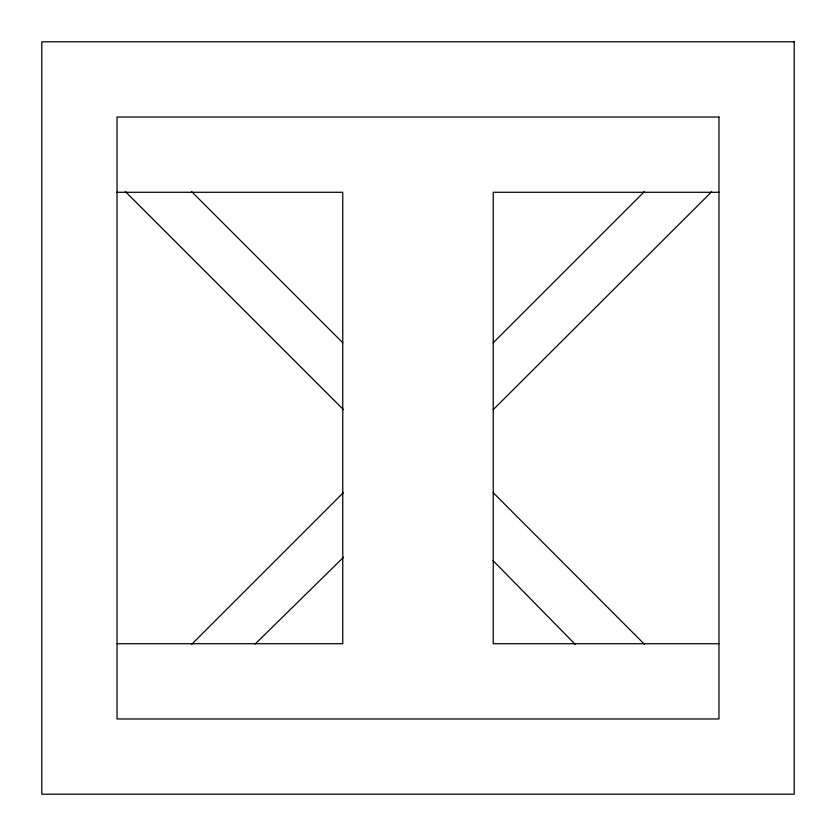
<?xml version="1.0" encoding="UTF-8"?>
<svg xmlns="http://www.w3.org/2000/svg" width="836" height="836" viewBox="0 0 836 836"><rect width="100%" height="100%" fill="white"/><g stroke="black" fill="none" stroke-linecap="round" stroke-linejoin="round"><path stroke-width="1.25" d="M191.601 644.399L343.491 492.508M493.24 342.76L644.337 191.663M493.177 409.713L711.593 191.82M255.126 644.044L343.544 557.257M117.04 192.28L342.76 192.28L342.76 643.72L117.04 643.72M718.96 192.28L493.24 192.28L493.24 643.72L718.96 643.72M191.663 191.663L342.76 342.76M125.306 191.486L343.481 409.661M493.177 492.655L644.316 644.138M492.989 560.569L575.293 644.42M794.2 41.8L41.8 41.8L41.8 794.2L794.2 794.2L794.2 41.8M718.96 117.04L117.04 117.04L117.04 718.96L718.96 718.96L718.96 117.04"/></g></svg>
